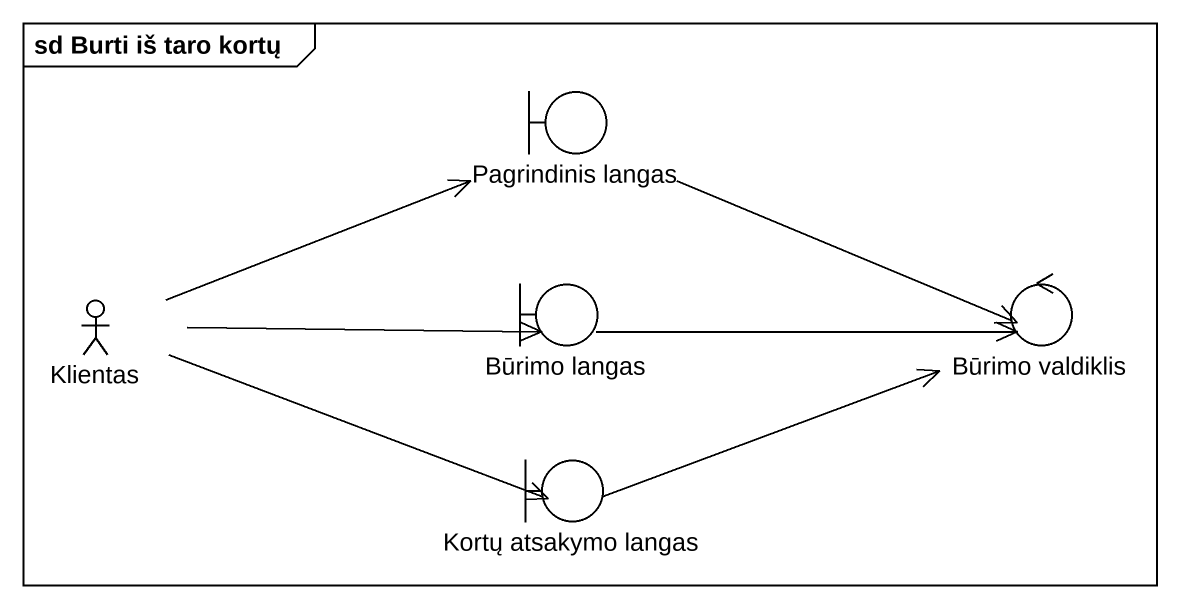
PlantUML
@startuml
mainframe sd Burti iš taro kortų
boundary "Pagrindinis langas" as Pagrindinis_langas
actor Klientas
boundary "Būrimo langas" as Būrimo_langas
control "Būrimo valdiklis" as Būrimo_valdiklis
boundary "Kortų atsakymo langas" as Kortų_atsakymo_langas
Pagrindinis_langas -right-> Būrimo_valdiklis
Klientas -right-> Pagrindinis_langas
Klientas -right-> Būrimo_langas
Klientas -right-> Kortų_atsakymo_langas
Būrimo_langas -right-> Būrimo_valdiklis
Kortų_atsakymo_langas -right-> Būrimo_valdiklis
@enduml
